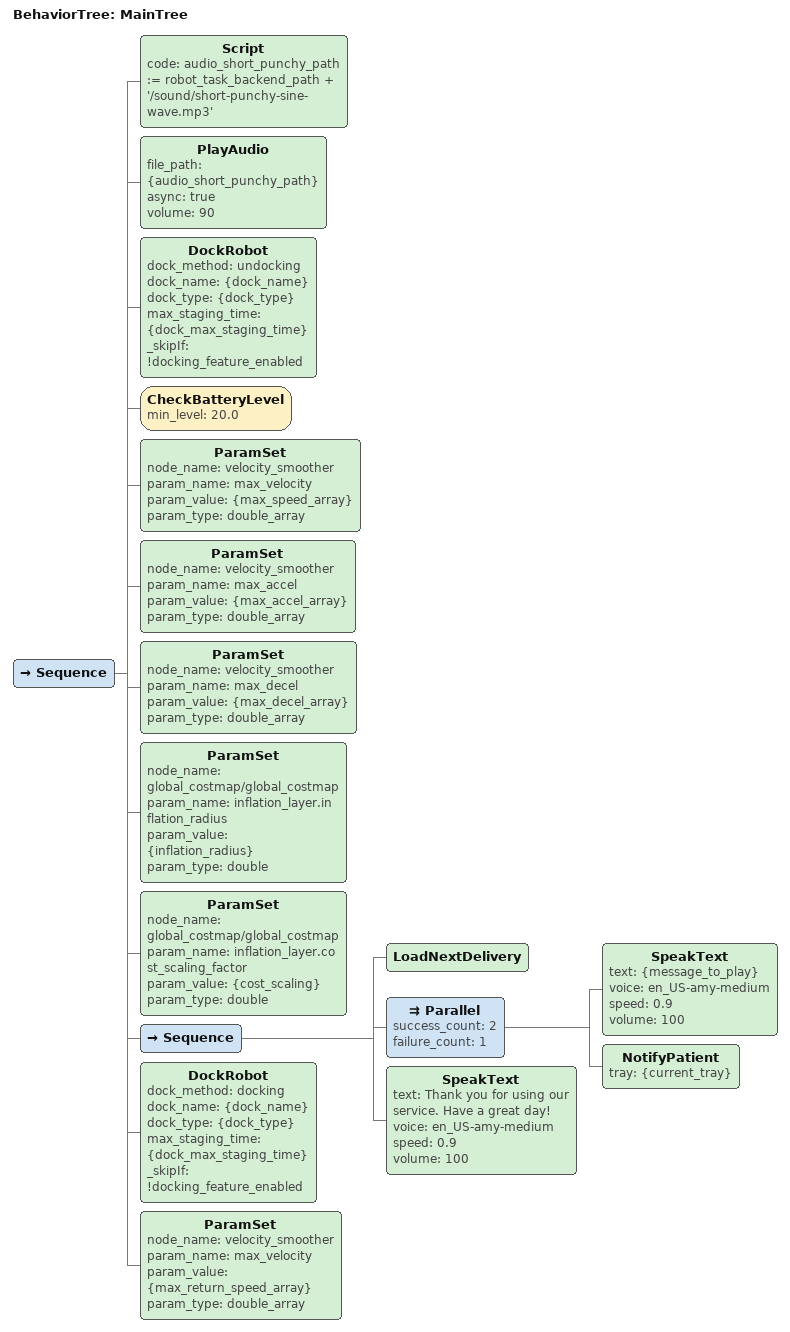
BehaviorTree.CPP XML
<root BTCPP_format="4" main_tree_to_execute="MainTree">
<BehaviorTree ID="MainTree">
<Sequence>
      <Script
        code="audio_short_punchy_path := robot_task_backend_path + '/sound/short-punchy-sine-wave.mp3'" />

      <PlayAudio file_path="{audio_short_punchy_path}" async="true" volume="90" />
      <DockRobot dock_method="undocking" dock_name="{dock_name}" dock_type="{dock_type}"
        max_staging_time="{dock_max_staging_time}" _skipIf="!docking_feature_enabled" />

      <!-- Main Delivery Loop -->
      <CheckBatteryLevel min_level="20.0" />

      <!-- Set velocity smoother parameters (double arrays for [x, y, theta]) -->
      <ParamSet node_name="velocity_smoother"
        param_name="max_velocity"
        param_value="{max_speed_array}"
        param_type="double_array" />
      <ParamSet node_name="velocity_smoother"
        param_name="max_accel"
        param_value="{max_accel_array}"
        param_type="double_array" />
      <ParamSet node_name="velocity_smoother"
        param_name="max_decel"
        param_value="{max_decel_array}"
        param_type="double_array" />
      <!-- Set inflation radius in the global costmap -->
      <ParamSet node_name="global_costmap/global_costmap"
        param_name="inflation_layer.inflation_radius"
        param_value="{inflation_radius}"
        param_type="double" />

      <!-- Optionally set cost scaling factor -->
      <ParamSet node_name="global_costmap/global_costmap"
        param_name="inflation_layer.cost_scaling_factor"
        param_value="{cost_scaling}"
        param_type="double" />

      <Sequence>
        <LoadNextDelivery />

        <!-- TODO: go to patient.. starts  -->
        <Parallel success_count="2" failure_count="1">
          <SpeakText text="{message_to_play}"
            voice="en_US-amy-medium"
            speed="0.9"
            volume="100"
          />
          <NotifyPatient tray="{current_tray}" />
        </Parallel>
        <SpeakText text="Thank you for using our service. Have a great day!"
          voice="en_US-amy-medium"
          speed="0.9"
          volume="100"
        />

      </Sequence>

      <DockRobot dock_method="docking" dock_name="{dock_name}" dock_type="{dock_type}"
        max_staging_time="{dock_max_staging_time}" _skipIf="!docking_feature_enabled" />

      <ParamSet node_name="velocity_smoother"
        param_name="max_velocity"
        param_value="{max_return_speed_array}"
        param_type="double_array" />

    </Sequence>
</BehaviorTree>
</root>
